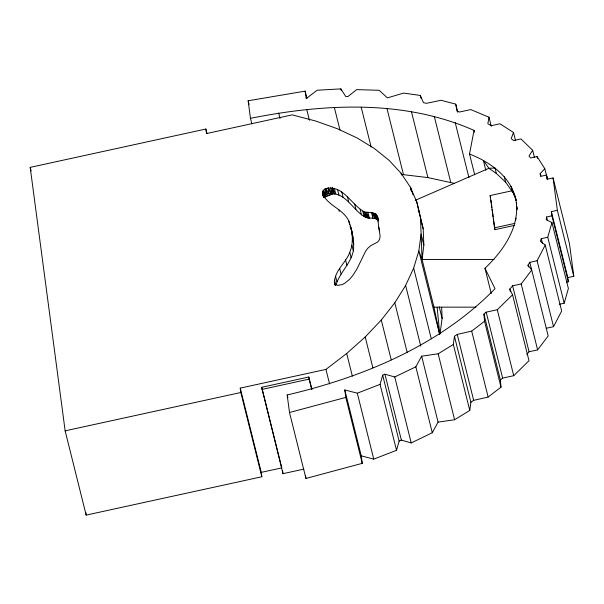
<?xml version="1.0" encoding="UTF-8"?>
<svg xmlns="http://www.w3.org/2000/svg" width="604" height="604" viewBox="0 0 604 604"><rect width="100%" height="100%" fill="white"/><g stroke="black" fill="none" stroke-linecap="round" stroke-linejoin="round"><path stroke-width="0.91" d="M334.926 284.559C332.593 272.162 345.964 263.223 349.761 252.298C354.065 242.234 352.381 230.683 348.689 220.717C343.027 208.901 327.376 205.541 322.566 193.439C322.204 191.181 323.918 189.256 325.926 188.516C343.246 184.514 351.611 205.481 364.756 212.049C370.516 212.517 378.497 212.147 378.331 220.369M334.389 280.052L335.756 285.549C339.395 272.955 350.645 263.918 353.332 250.879C354.329 242.868 352.857 234.797 350.886 227.044M491.263 293.552L484.959 268.259C504.023 250.282 521.743 224.507 515.31 197.017C509.232 175.477 489.391 161.766 469.519 154.02L474.042 130.404C404.023 99.35 323.986 103.669 250.479 118.316L248.153 100.77L305.171 91.121L306.975 98.346M439.659 334.306L433.959 307.142L422.083 259.516L423.849 245.133L423.185 228.81L416.858 202.136L410.388 187.232L401.079 173.242L389.029 160.294L374.337 148.501L357.138 137.976L337.591 128.811L315.877 121.079L292.177 114.866L206.477 133.575L205.873 129.03L30.2 167.376L65.149 430.848L86.161 515.106L261.834 476.76L261.253 472.373L240.241 388.108L325.941 369.406L346.704 353.483L365.209 336.979L381.29 320.029L394.805 302.8L405.631 285.443L413.664 268.108L418.836 250.954L421.109 234.141L420.444 217.817L416.858 202.136M440.097 333.348L442.113 318.406L441.675 307.519M453.332 344.484L438.157 353.801L421.637 356.171L415.839 366.809L394.759 376.971L384.929 374.186L382.679 375.167L380.067 384.363L357.304 393.189L344.808 389.927L361.252 455.869L373.748 459.131L396.511 450.312L399.116 441.116L401.373 440.127L411.203 442.913L432.283 432.751L438.081 422.12L454.601 419.742L469.776 410.426L453.332 344.484L454.45 336.3L457.228 334.412L471.701 331.105L484.544 321.23L483.94 314.088L486.19 312.162L497.288 309.739L512.547 294.79L509.768 289.074L512.622 285.805L521.184 283.94L531.754 269.996L527.994 265.201L529.784 262.332L537.099 260.732L545.223 245.058L540.316 241.215L541.275 238.663L547.753 237.251L551.935 222.544L546.19 219.735L546.575 216.987L551.92 215.817L551.369 211.634L557.356 210.32L553.06 177.923L547.065 179.229L546.514 175.062L541.169 176.232L540.082 173.778L544.793 168.682L537.054 156.579L530.561 157.999L529.006 156.006L532.653 150.29L520.942 138.935L513.604 140.543L511.188 138.603L513.506 132.465L499.938 123.79L491.346 125.67L487.836 123.812L488.991 117.214L470.735 109.581L459.591 112.012L457.024 111.166L455.748 104.152L441.079 100.279L426.507 103.307L423.472 102.718L420.293 95.447L403.57 93.091L387.398 97.886L379.161 90.283L356.647 89.634L348.055 96.459L345.722 96.489L340.867 88.894L317.115 90.222L306.168 98.626L305.171 91.121M469.776 410.426L470.886 402.241L454.45 336.3M515.657 219.999L516.118 218.203M559.334 304.257L564.196 303.193L568.379 288.486L551.935 222.544M546.227 328.274L553.536 326.681L561.66 311L545.223 245.058M526.779 354.367L529.059 351.755L537.62 349.882L548.19 335.945L529.784 262.332M470.886 402.241L473.664 400.354L488.138 397.047L500.98 387.172L500.384 380.029L502.626 378.112L513.732 375.688L528.983 360.731L512.547 294.79M415.28 200.317L488.885 168.297L495.016 167.995L496.382 173.484L505.691 182.219L511.966 191.196M323.54 197.365L322.566 193.439L323.963 197.568L333.567 193.559C348.025 195.704 353.944 211.611 366.13 217.546C370.018 219.093 375.764 216.542 378.157 220.981L376.79 215.485M361.252 455.869L362.249 463.351L305.949 478.444L289.505 412.502L345.805 397.409L344.808 389.927M289.505 412.502L287.179 394.978C363.359 377.077 439.523 345.488 495.038 288.712L484.959 268.259M514.487 225.39L494.857 229.671L490.116 195.553L512.343 190.698L515.31 197.017L516.043 199.947M494.397 227.844L514.925 223.359M566.582 282.151L568.364 281.758L567.805 277.576L573.8 276.27L569.504 243.865L553.06 177.923M303.835 469.119L282.989 473.672L261.698 387.292L308.833 377.002L311.989 389.678M65.149 430.848L240.83 392.502L240.241 388.108M261.977 389.406L309.112 379.123L308.833 377.002M261.253 472.373L281.796 467.889L261.698 387.292M334.397 188.531L335.764 194.027L332.2 188.063L333.567 193.559C330.297 193.099 326.054 193.363 324.265 196.594L322.596 192.072L323.963 197.568M439.621 334.306L418.836 250.954L422.083 259.516L494.019 259.546M433.959 307.142L475.997 307.157M401.6 174.435L427.889 177.591L454.2 183.337M363.699 215.462L369.648 218.248M496.382 173.484L488.885 168.297L483.359 160.385L485.835 170.32M328.153 187.98L331.89 193.393L330.516 187.897L333.567 193.559L324.265 196.594L322.898 191.098L325.103 195.386L323.306 190.396L326.084 194.609L324.718 189.112L327.3 194.012L325.926 188.516L328.704 193.612L328.153 187.98L330.577 193.386M512.486 191.944L512.804 192.533L511.12 186.455L512.29 191.158M418.217 209.814L419.599 213.129L418.368 209.679M512.343 190.698L516.224 200.679M411.286 190.856L410.388 187.232L413.151 195.001M350.063 226.213L352.26 232.54M378.157 220.981L375.945 214.299L377.319 219.796L375.182 213.642L376.549 219.139L374.412 213.22L375.786 218.716L372.827 212.812L374.993 218.459L371.573 212.714L372.947 218.21M410.388 187.232L411.46 190.819M334.337 282.204L335.114 285.058M557.356 210.32L573.8 276.27M546.514 175.062L547.639 179.577M544.793 168.682L547.496 179.524M551.369 211.634L567.805 277.576M551.92 215.817L568.364 281.758M537.054 156.579L537.507 158.384M540.082 173.778L540.761 176.489M532.653 150.29L534.449 157.516M546.575 216.987L547.473 220.596M547.753 237.251L564.196 303.193M541.275 238.663L542.4 243.178M513.506 132.465L515.537 140.596M537.099 260.732L553.536 326.681M516.828 208.259L517.198 209.724M527.994 265.201L528.447 267.006M504.317 176.723L505.691 182.219M488.991 117.214L491.241 126.251M521.184 283.94L537.62 349.882M474.042 130.404L474.495 132.216M490.116 195.553L490.576 197.387M512.622 285.805L529.059 351.755M509.768 289.074L510.44 291.785M469.519 154.02L474.699 174.798M455.748 104.152L457.772 112.276M455.212 122.62L468.953 177.727M497.288 309.739L513.732 375.688M486.19 312.162L502.626 378.112M483.94 314.088L500.384 380.029M434.268 116.346L450.712 182.287M484.544 321.23L500.98 387.172M420.293 95.447L420.973 98.158M471.701 331.105L488.138 397.047M411.445 111.649L427.889 177.591M457.228 334.412L473.664 400.354M420.444 217.817L423.185 228.81M423.849 245.133L421.109 234.141L422.083 259.516M439.251 306.908L442.113 318.406M386.998 108.592L403.442 174.533M401.079 173.242L401.532 175.054M438.157 353.801L454.601 419.742M413.664 268.108L431.286 338.776M361.207 107.195L371.113 146.938M405.631 285.443L420.761 346.145M421.637 356.171L438.081 422.12M415.839 366.809L432.283 432.751M376.118 214.08L377.696 220.422M377.742 218.014L378.655 226.862L379.629 230.788M394.805 302.8L407.232 352.63M340.867 88.894L341.32 90.698M367.987 212.646L369.361 218.142L366.371 212.449L367.738 217.946L364.756 212.049L366.13 217.546L362.845 211.257L364.22 216.753M360.127 209.475L361.494 214.971M334.352 107.482L339.984 130.064M354.616 204.046L355.99 209.543M381.29 320.029L391.233 359.893M394.759 376.971L411.203 442.913M347.33 196.338L348.697 201.834M341.728 191.906L343.102 197.402M348.689 220.717L349.671 224.643M351.687 232.751L353.061 238.248M352.404 238.474L353.778 243.971M384.929 374.186L401.373 440.127M351.966 245.383L353.332 250.879M337.561 189.648L338.927 195.145M382.679 375.167L399.116 441.116M349.761 252.298L351.128 257.795M338.897 209.731L339.289 211.302M332.366 187.225L334.171 194.473M380.067 384.363L396.511 450.312M365.209 336.979L372.887 367.783M345.556 259.901L346.923 265.398M306.734 109.445L309.437 120.287M323.163 195.454L323.555 197.025M339.735 268.704L341.109 274.201M335.56 276.217L336.926 281.713M357.304 393.189L373.748 459.131M346.704 353.483L352.351 376.133M278.671 113.076L280.022 118.49M345.805 397.409L362.249 463.351M325.941 369.406L329.558 383.902M248.153 100.77L249.052 104.379M250.479 118.316L251.83 123.737M309.112 379.123L311.596 389.089M287.179 394.978L287.859 397.689M205.873 129.03L207.006 133.56M240.83 392.502L261.834 476.76M30.2 167.376L31.106 171M335.114 285.171L334.722 283.487L337.485 285.375L342.038 284.627L344.816 283.193L349.467 279.425L352.827 275.522L356.964 268.969L365.654 251.136L367.761 248.297L370.781 245.677L377.492 242.121L378.784 240.822L379.825 238.391L380.075 235.598L378.655 226.862M516.458 202.408L516.692 204.137M517.047 206.734L517.281 208.463M490.939 200.151L491.309 202.921M491.55 204.764L491.92 207.534M492.162 209.377L493.143 216.761M493.385 218.603L494.366 225.987M494.608 227.829L494.857 229.671M305.579 475.673L305.949 478.444M282.619 470.878L282.989 473.672M85.791 512.335L86.161 515.106M437.153 307.527L439.757 334.291"/></g></svg>
